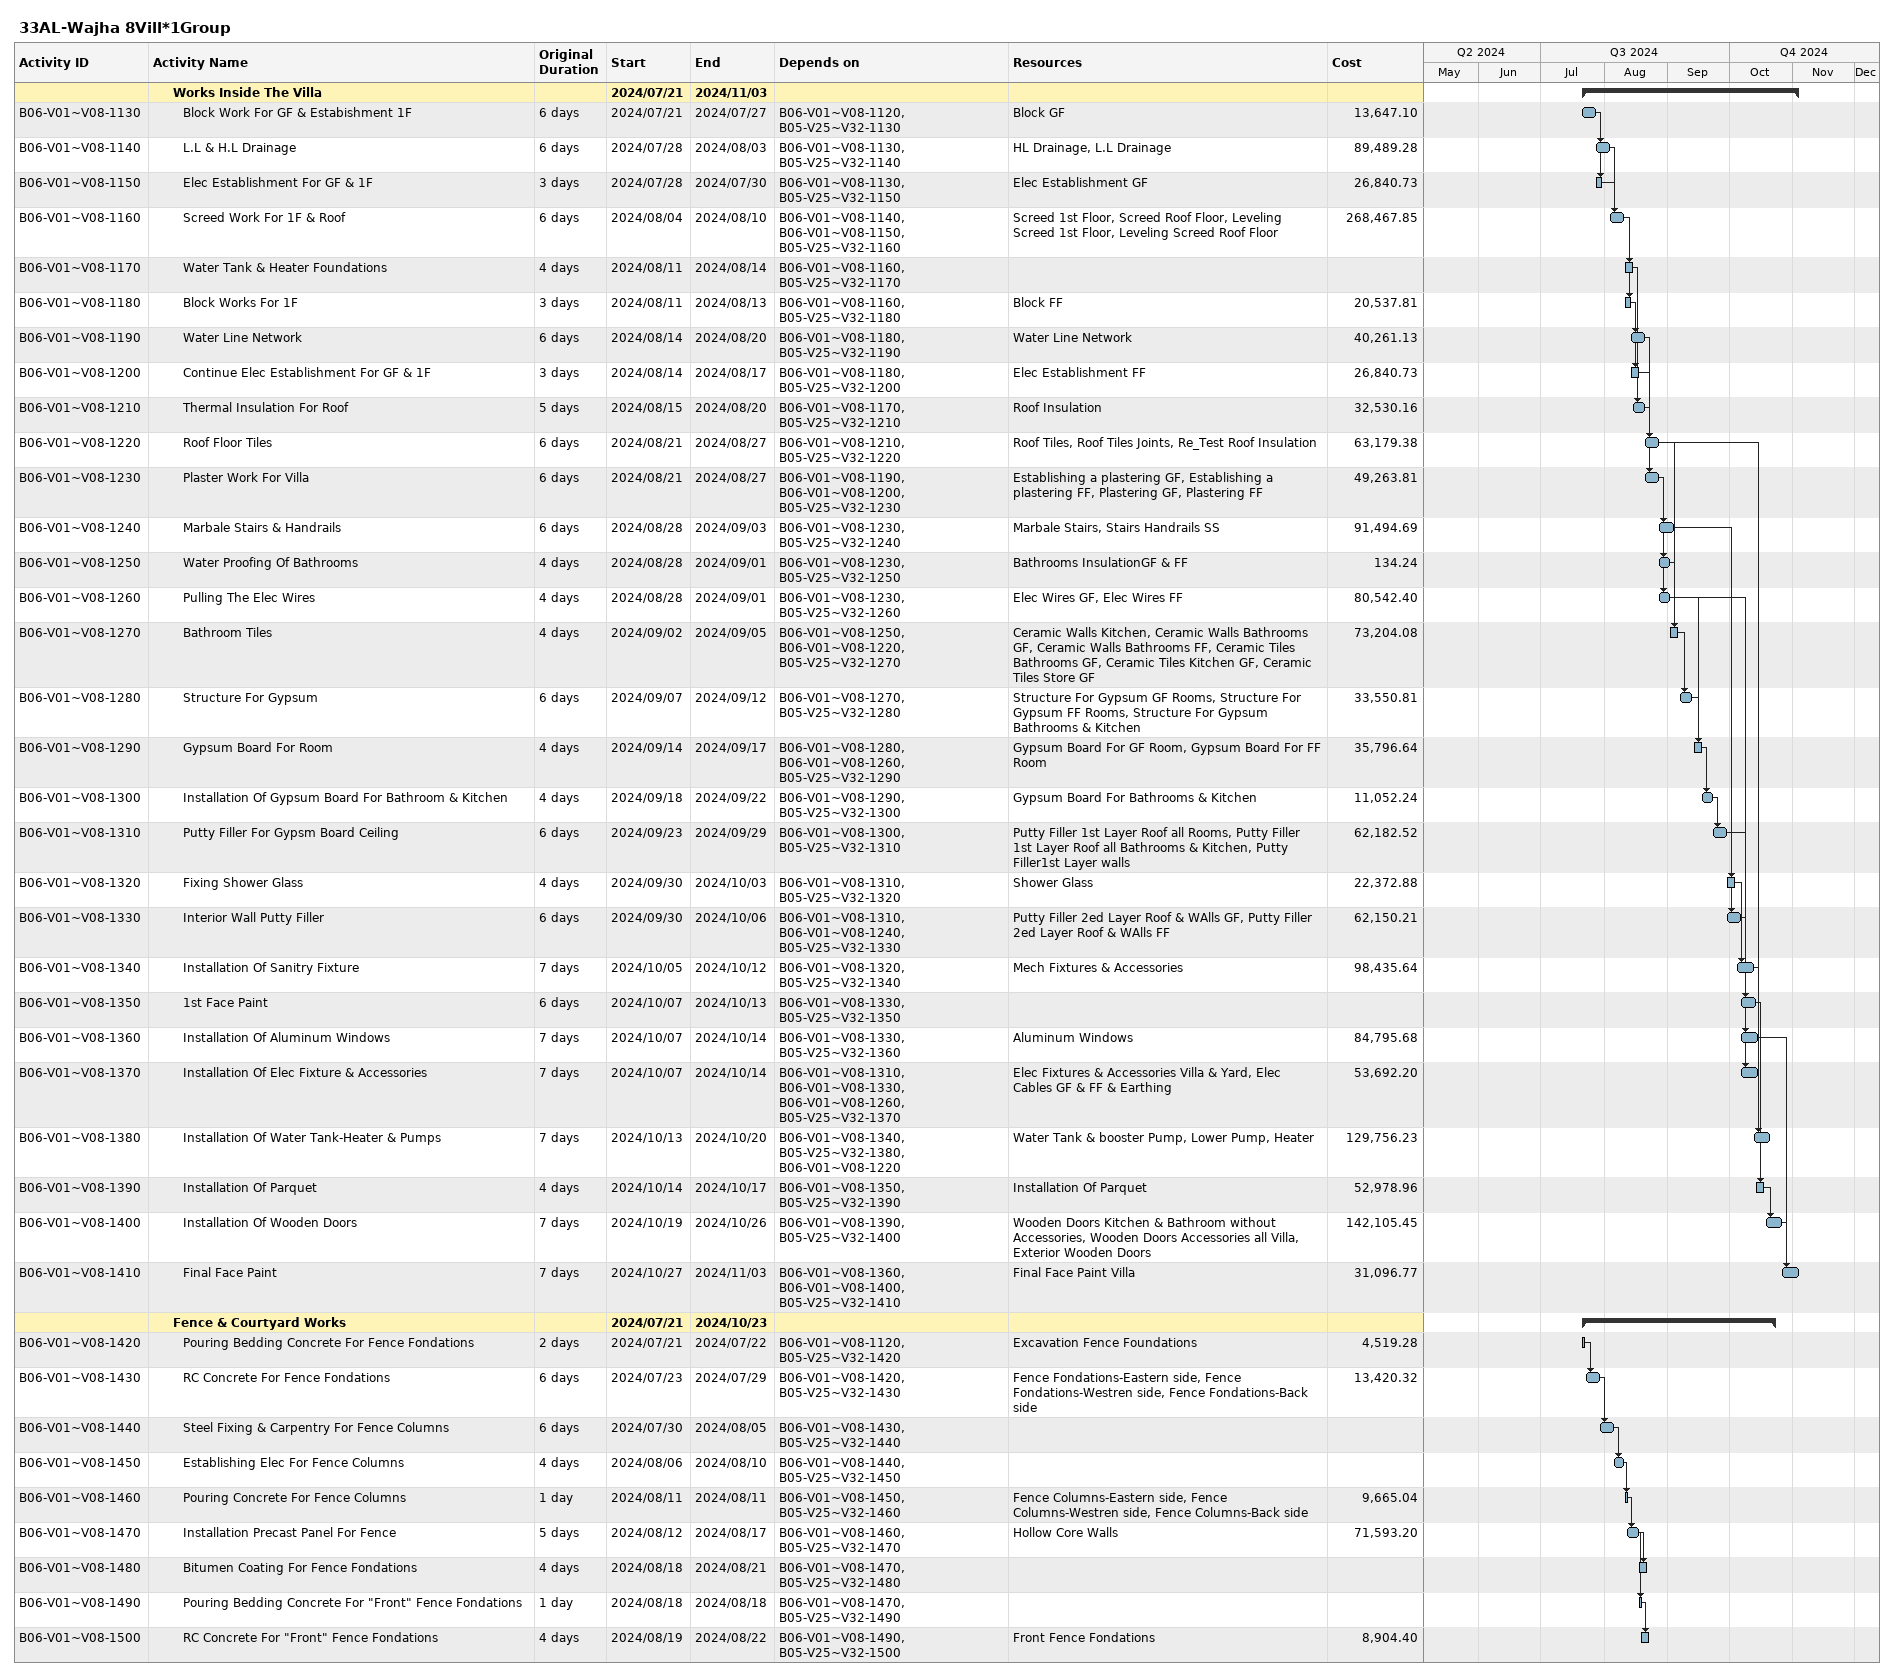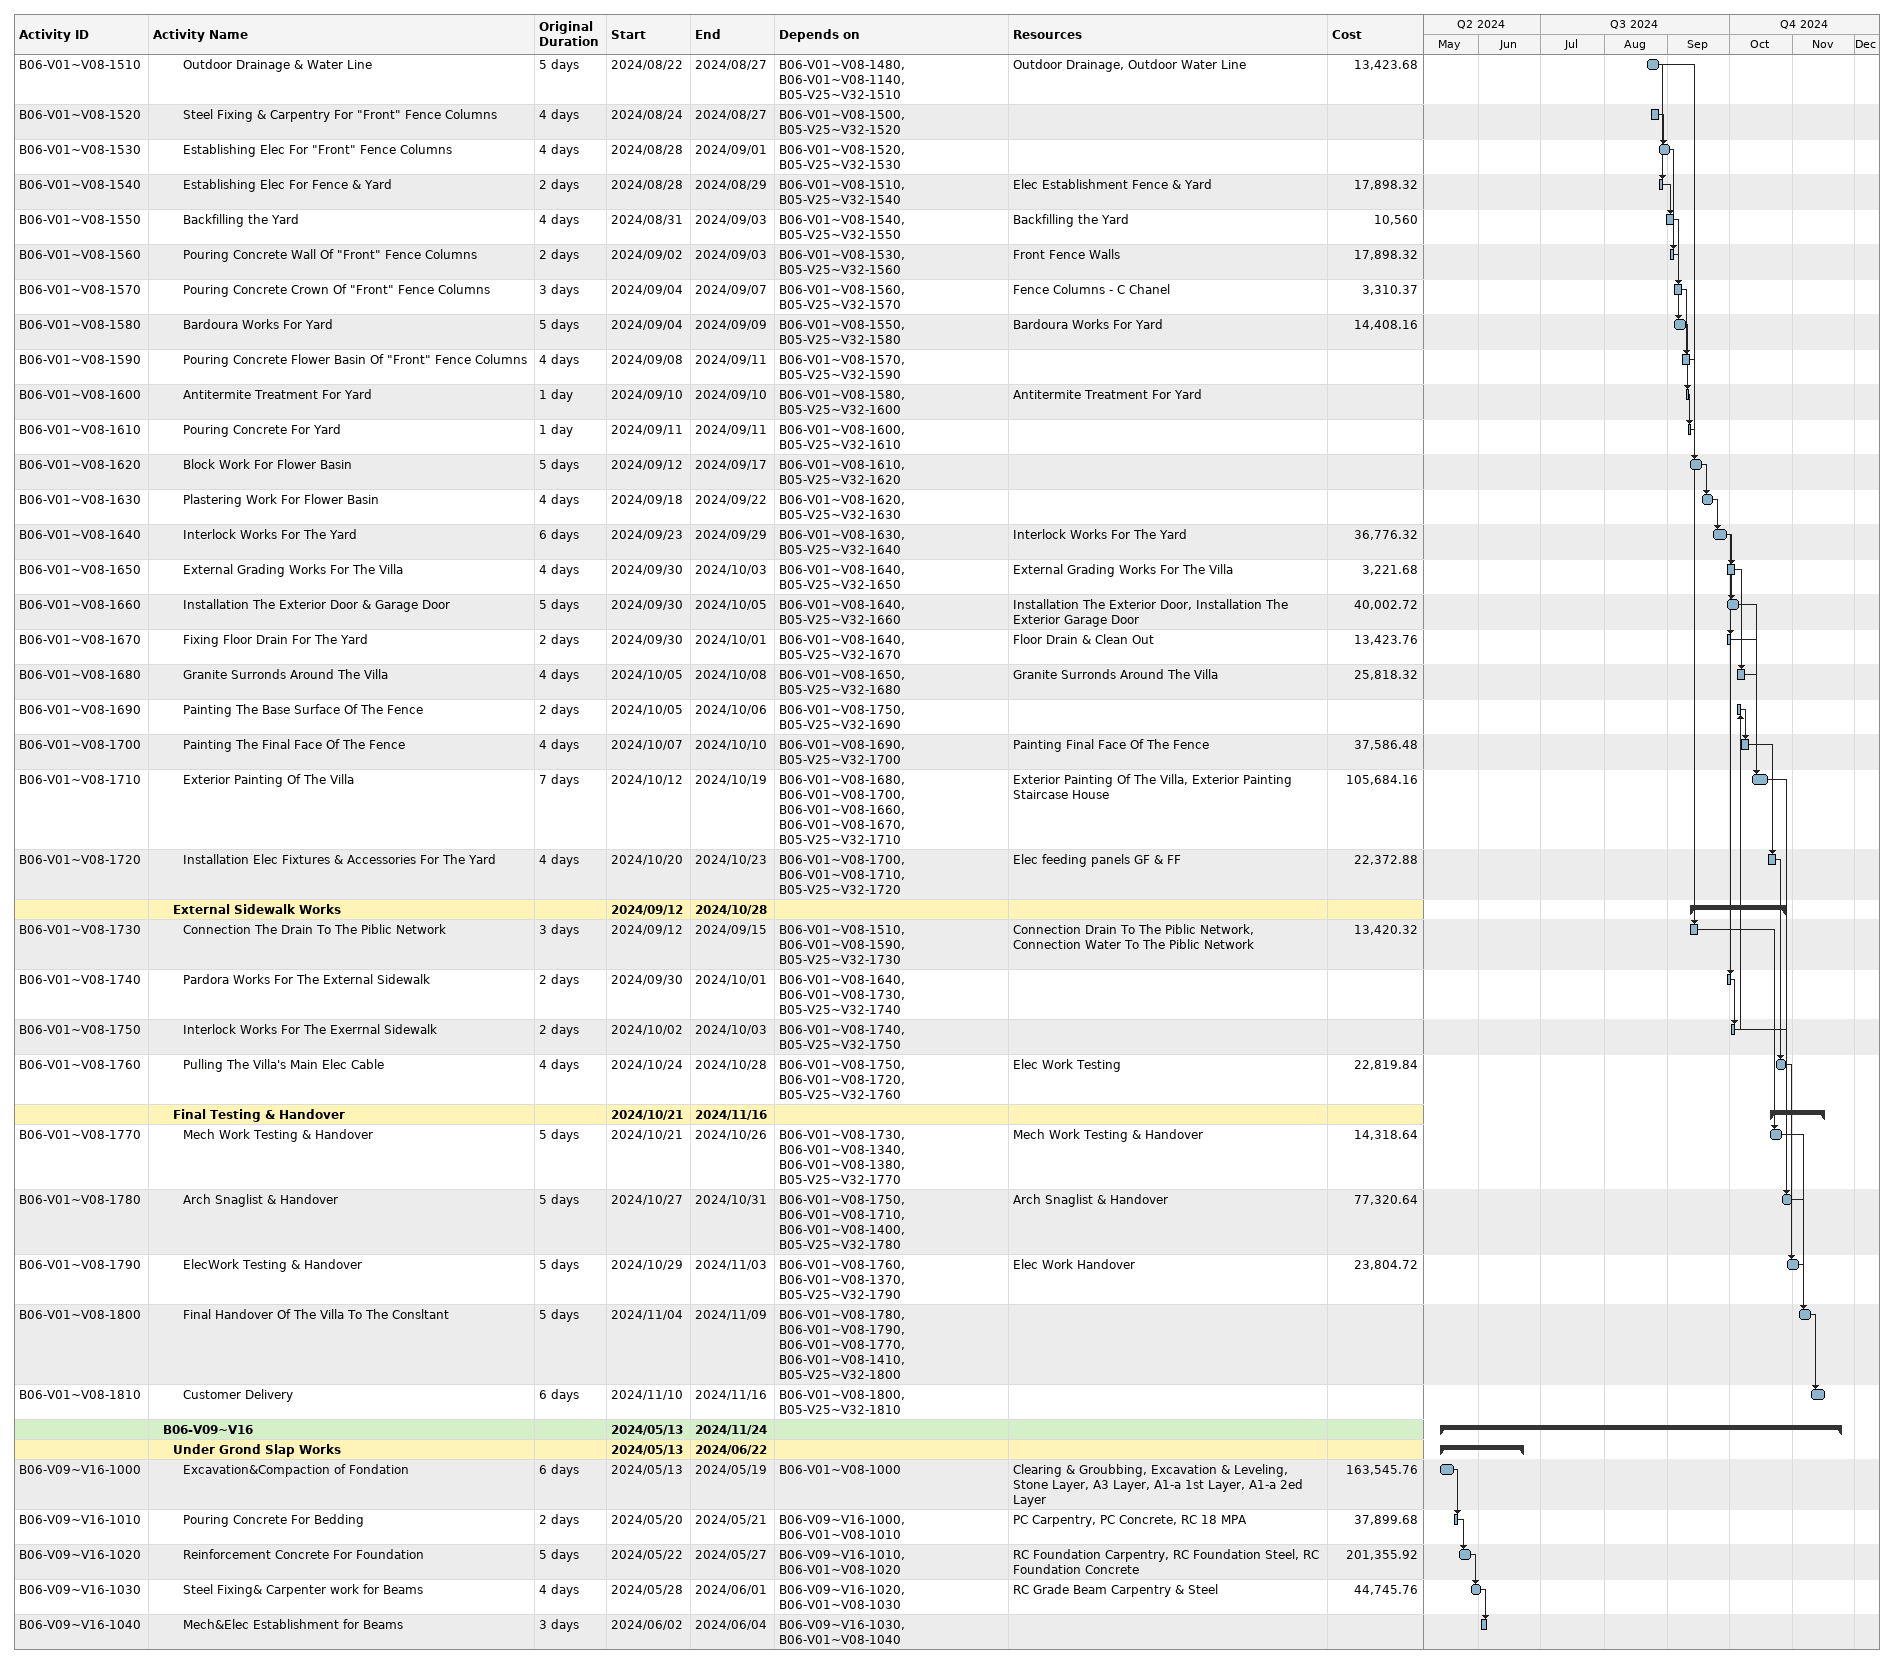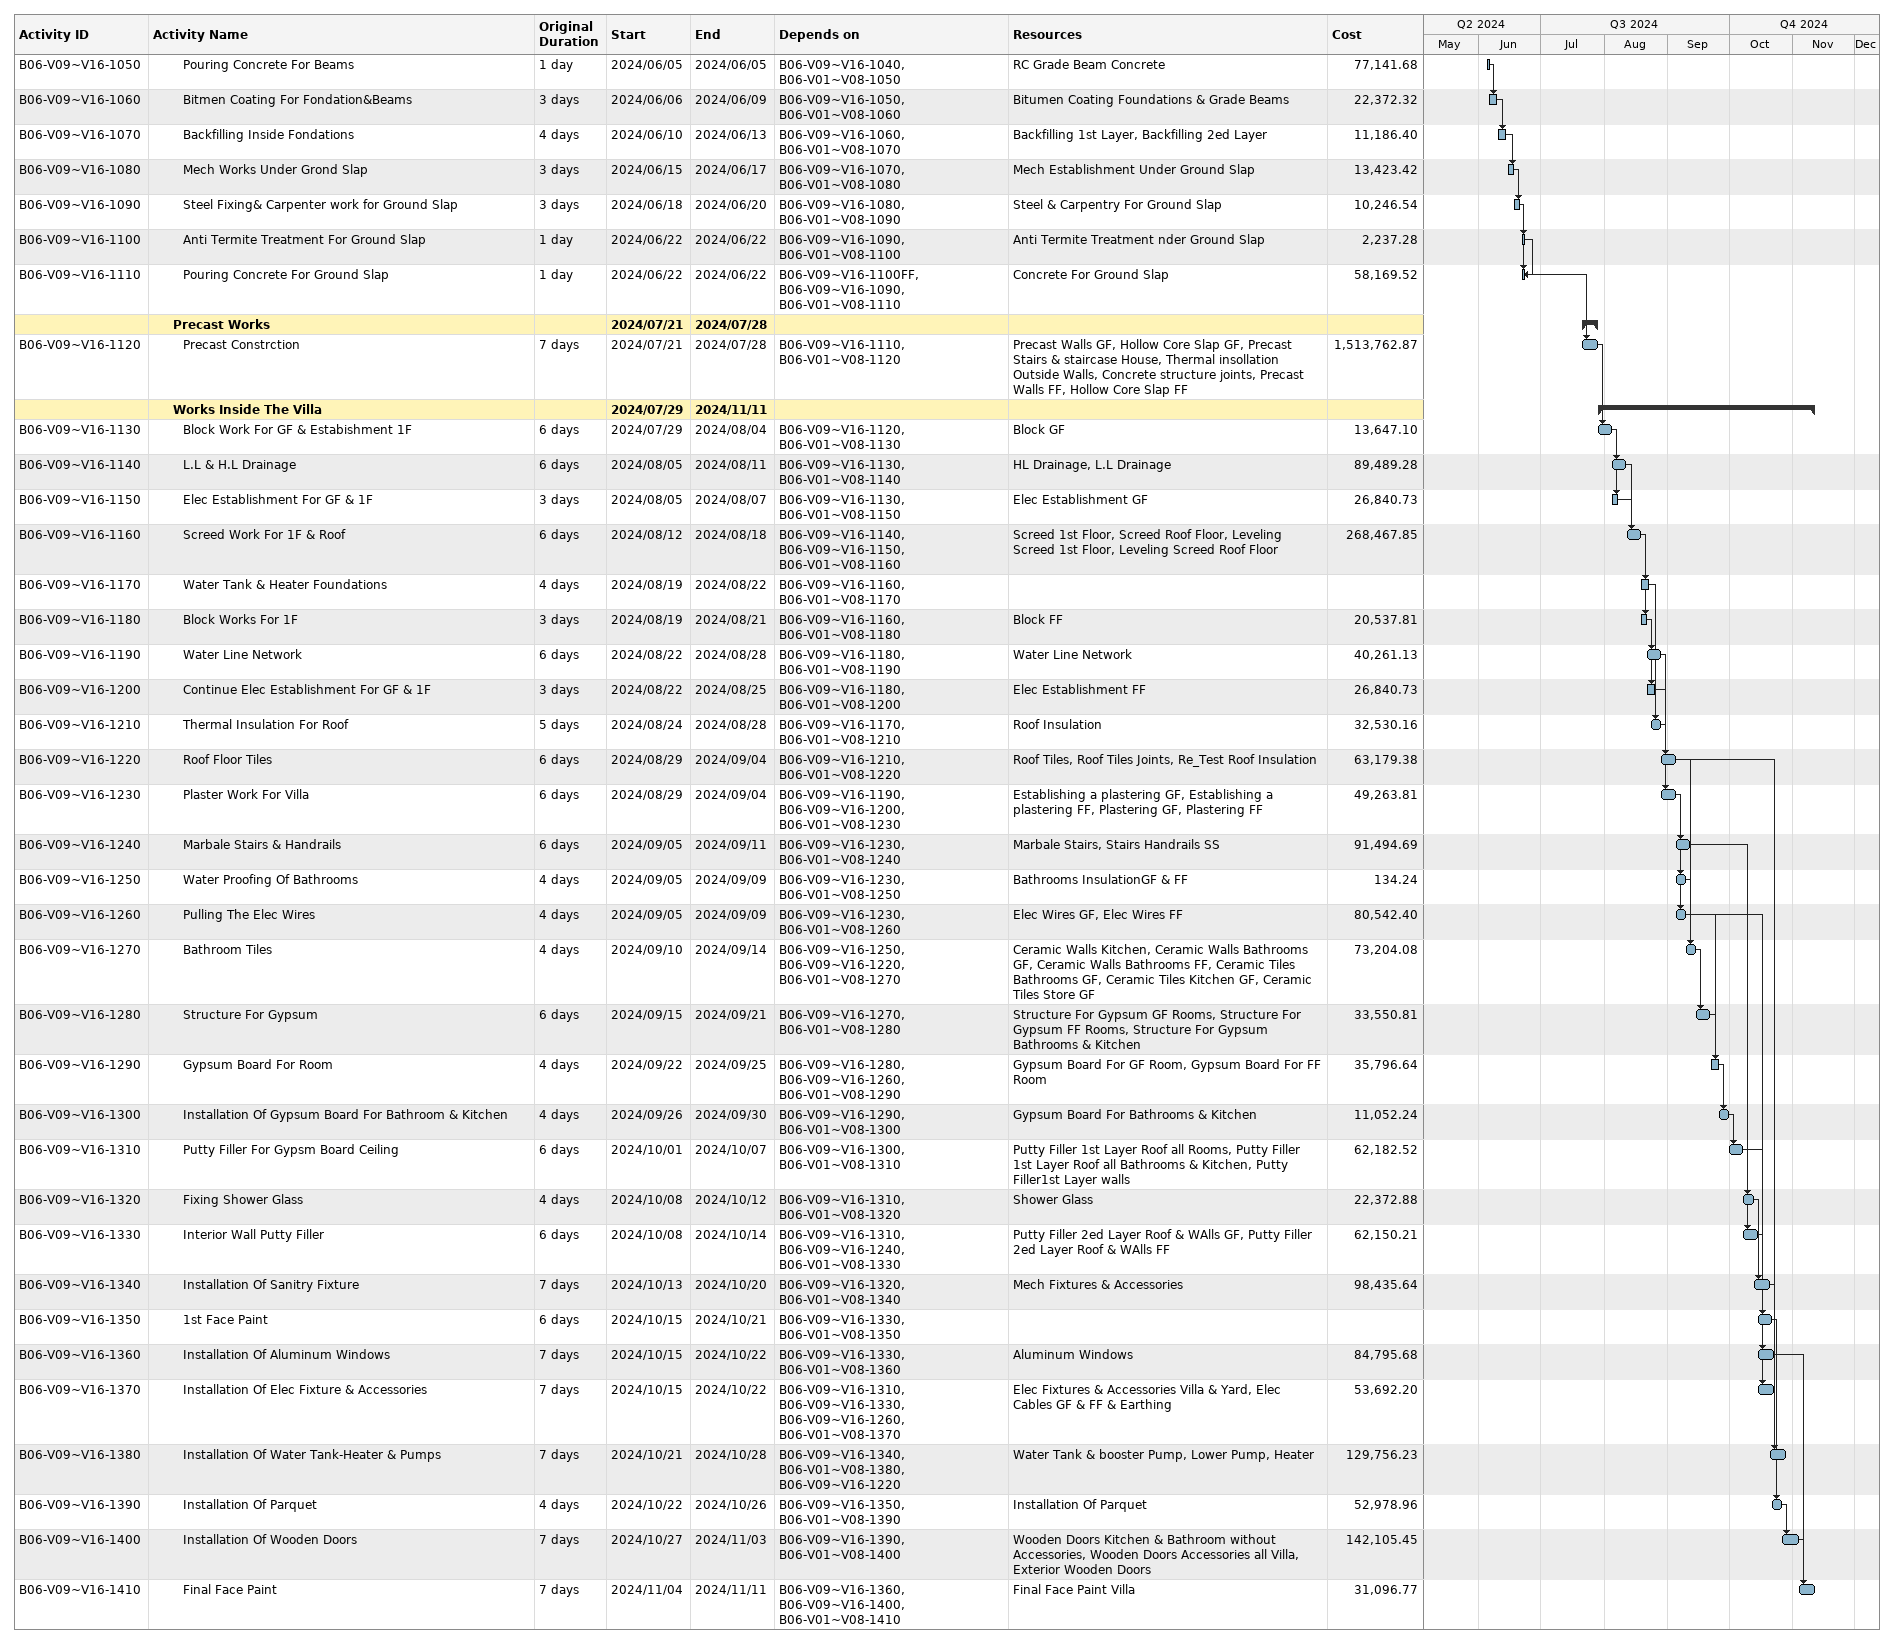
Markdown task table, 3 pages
33AL-Wajha 8Vill*1Group

| ID | Level | Task | Original duration | Start | Finish | Predecessors | Resources | Cost |
|---|---|---|---|---|---|---|---|---|
|  | 3 | **Works Inside The Villa** |  | 2024-07-21 | 2024-11-03 |  |  |  |
| B06-V01~V08-1130 | 4 | Block Work For GF & Estabishment 1F | 6d | 2024-07-21 | 2024-07-27 | B06-V01~V08-1120, B05-V25~V32-1130 | Block GF | 13647.10 |
| B06-V01~V08-1140 | 4 | L.L & H.L Drainage | 6d | 2024-07-28 | 2024-08-03 | B06-V01~V08-1130, B05-V25~V32-1140 | HL Drainage, L.L Drainage | 89489.28 |
| B06-V01~V08-1150 | 4 | Elec Establishment For GF & 1F | 3d | 2024-07-28 | 2024-07-30 | B06-V01~V08-1130, B05-V25~V32-1150 | Elec Establishment GF | 26840.73 |
| B06-V01~V08-1160 | 4 | Screed Work For 1F & Roof | 6d | 2024-08-04 | 2024-08-10 | B06-V01~V08-1140, B06-V01~V08-1150, B05-V25~V32-1160 | Screed 1st Floor, Screed Roof Floor, Leveling Screed 1st Floor, Leveling Screed Roof Floor | 268467.85 |
| B06-V01~V08-1170 | 4 | Water Tank & Heater Foundations | 4d | 2024-08-11 | 2024-08-14 | B06-V01~V08-1160, B05-V25~V32-1170 |  |  |
| B06-V01~V08-1180 | 4 | Block Works For 1F | 3d | 2024-08-11 | 2024-08-13 | B06-V01~V08-1160, B05-V25~V32-1180 | Block FF | 20537.81 |
| B06-V01~V08-1190 | 4 | Water Line Network | 6d | 2024-08-14 | 2024-08-20 | B06-V01~V08-1180, B05-V25~V32-1190 | Water Line Network | 40261.13 |
| B06-V01~V08-1200 | 4 | Continue Elec Establishment For GF & 1F | 3d | 2024-08-14 | 2024-08-17 | B06-V01~V08-1180, B05-V25~V32-1200 | Elec Establishment FF | 26840.73 |
| B06-V01~V08-1210 | 4 | Thermal Insulation For Roof | 5d | 2024-08-15 | 2024-08-20 | B06-V01~V08-1170, B05-V25~V32-1210 | Roof Insulation | 32530.16 |
| B06-V01~V08-1220 | 4 | Roof Floor Tiles | 6d | 2024-08-21 | 2024-08-27 | B06-V01~V08-1210, B05-V25~V32-1220 | Roof Tiles, Roof Tiles Joints, Re_Test Roof Insulation | 63179.38 |
| B06-V01~V08-1230 | 4 | Plaster Work For Villa | 6d | 2024-08-21 | 2024-08-27 | B06-V01~V08-1190, B06-V01~V08-1200, B05-V25~V32-1230 | Establishing a plastering GF, Establishing a plastering FF, Plastering GF, Plastering FF | 49263.81 |
| B06-V01~V08-1240 | 4 | Marbale Stairs & Handrails | 6d | 2024-08-28 | 2024-09-03 | B06-V01~V08-1230, B05-V25~V32-1240 | Marbale Stairs, Stairs Handrails SS | 91494.69 |
| B06-V01~V08-1250 | 4 | Water Proofing Of Bathrooms | 4d | 2024-08-28 | 2024-09-01 | B06-V01~V08-1230, B05-V25~V32-1250 | Bathrooms InsulationGF & FF | 134.24 |
| B06-V01~V08-1260 | 4 | Pulling The Elec Wires | 4d | 2024-08-28 | 2024-09-01 | B06-V01~V08-1230, B05-V25~V32-1260 | Elec Wires GF, Elec Wires FF | 80542.40 |
| B06-V01~V08-1270 | 4 | Bathroom Tiles | 4d | 2024-09-02 | 2024-09-05 | B06-V01~V08-1250, B06-V01~V08-1220, B05-V25~V32-1270 | Ceramic Walls Kitchen, Ceramic Walls Bathrooms GF, Ceramic Walls Bathrooms FF, Ceramic Tiles Bathrooms GF, Ceramic Tiles Kitchen GF, Ceramic Tiles Store GF | 73204.08 |
| B06-V01~V08-1280 | 4 | Structure For Gypsum | 6d | 2024-09-07 | 2024-09-12 | B06-V01~V08-1270, B05-V25~V32-1280 | Structure For Gypsum GF Rooms, Structure For Gypsum FF Rooms, Structure For Gypsum Bathrooms & Kitchen | 33550.81 |
| B06-V01~V08-1290 | 4 | Gypsum Board For Room | 4d | 2024-09-14 | 2024-09-17 | B06-V01~V08-1280, B06-V01~V08-1260, B05-V25~V32-1290 | Gypsum Board For GF Room, Gypsum Board For FF Room | 35796.64 |
| B06-V01~V08-1300 | 4 | Installation Of Gypsum Board For Bathroom & Kitchen | 4d | 2024-09-18 | 2024-09-22 | B06-V01~V08-1290, B05-V25~V32-1300 | Gypsum Board For Bathrooms & Kitchen | 11052.24 |
| B06-V01~V08-1310 | 4 | Putty Filler For Gypsm Board Ceiling | 6d | 2024-09-23 | 2024-09-29 | B06-V01~V08-1300, B05-V25~V32-1310 | Putty Filler 1st Layer Roof all Rooms, Putty Filler 1st Layer Roof all Bathrooms & Kitchen, Putty Filler1st Layer walls | 62182.52 |
| B06-V01~V08-1320 | 4 | Fixing Shower Glass | 4d | 2024-09-30 | 2024-10-03 | B06-V01~V08-1310, B05-V25~V32-1320 | Shower Glass | 22372.88 |
| B06-V01~V08-1330 | 4 | Interior Wall Putty Filler | 6d | 2024-09-30 | 2024-10-06 | B06-V01~V08-1310, B06-V01~V08-1240, B05-V25~V32-1330 | Putty Filler 2ed Layer Roof & WAlls GF, Putty Filler 2ed Layer Roof & WAlls FF | 62150.21 |
| B06-V01~V08-1340 | 4 | Installation Of Sanitry Fixture | 7d | 2024-10-05 | 2024-10-12 | B06-V01~V08-1320, B05-V25~V32-1340 | Mech Fixtures & Accessories | 98435.64 |
| B06-V01~V08-1350 | 4 | 1st Face Paint | 6d | 2024-10-07 | 2024-10-13 | B06-V01~V08-1330, B05-V25~V32-1350 |  |  |
| B06-V01~V08-1360 | 4 | Installation Of Aluminum Windows | 7d | 2024-10-07 | 2024-10-14 | B06-V01~V08-1330, B05-V25~V32-1360 | Aluminum Windows | 84795.68 |
| B06-V01~V08-1370 | 4 | Installation Of Elec Fixture & Accessories | 7d | 2024-10-07 | 2024-10-14 | B06-V01~V08-1310, B06-V01~V08-1330, B06-V01~V08-1260, B05-V25~V32-1370 | Elec Fixtures & Accessories Villa & Yard, Elec Cables GF & FF & Earthing | 53692.20 |
| B06-V01~V08-1380 | 4 | Installation Of Water Tank-Heater & Pumps | 7d | 2024-10-13 | 2024-10-20 | B06-V01~V08-1340, B05-V25~V32-1380, B06-V01~V08-1220 | Water Tank & booster Pump, Lower Pump, Heater | 129756.23 |
| B06-V01~V08-1390 | 4 | Installation Of Parquet | 4d | 2024-10-14 | 2024-10-17 | B06-V01~V08-1350, B05-V25~V32-1390 | Installation Of Parquet | 52978.96 |
| B06-V01~V08-1400 | 4 | Installation Of Wooden Doors | 7d | 2024-10-19 | 2024-10-26 | B06-V01~V08-1390, B05-V25~V32-1400 | Wooden Doors Kitchen & Bathroom without Accessories, Wooden Doors Accessories all Villa, Exterior Wooden Doors | 142105.45 |
| B06-V01~V08-1410 | 4 | Final Face Paint | 7d | 2024-10-27 | 2024-11-03 | B06-V01~V08-1360, B06-V01~V08-1400, B05-V25~V32-1410 | Final Face Paint Villa | 31096.77 |
|  | 3 | **Fence & Courtyard Works** |  | 2024-07-21 | 2024-10-23 |  |  |  |
| B06-V01~V08-1420 | 4 | Pouring Bedding Concrete For Fence Fondations | 2d | 2024-07-21 | 2024-07-22 | B06-V01~V08-1120, B05-V25~V32-1420 | Excavation Fence Foundations | 4519.28 |
| B06-V01~V08-1430 | 4 | RC Concrete For Fence Fondations | 6d | 2024-07-23 | 2024-07-29 | B06-V01~V08-1420, B05-V25~V32-1430 | Fence Fondations-Eastern side, Fence Fondations-Westren side, Fence Fondations-Back side | 13420.32 |
| B06-V01~V08-1440 | 4 | Steel Fixing & Carpentry For Fence Columns | 6d | 2024-07-30 | 2024-08-05 | B06-V01~V08-1430, B05-V25~V32-1440 |  |  |
| B06-V01~V08-1450 | 4 | Establishing Elec For Fence Columns | 4d | 2024-08-06 | 2024-08-10 | B06-V01~V08-1440, B05-V25~V32-1450 |  |  |
| B06-V01~V08-1460 | 4 | Pouring Concrete For Fence Columns | 1d | 2024-08-11 | 2024-08-11 | B06-V01~V08-1450, B05-V25~V32-1460 | Fence Columns-Eastern side, Fence Columns-Westren side, Fence Columns-Back side | 9665.04 |
| B06-V01~V08-1470 | 4 | Installation Precast Panel For Fence | 5d | 2024-08-12 | 2024-08-17 | B06-V01~V08-1460, B05-V25~V32-1470 | Hollow Core Walls | 71593.20 |
| B06-V01~V08-1480 | 4 | Bitumen Coating For Fence Fondations | 4d | 2024-08-18 | 2024-08-21 | B06-V01~V08-1470, B05-V25~V32-1480 |  |  |
| B06-V01~V08-1490 | 4 | Pouring Bedding Concrete For "Front" Fence Fondations | 1d | 2024-08-18 | 2024-08-18 | B06-V01~V08-1470, B05-V25~V32-1490 |  |  |
| B06-V01~V08-1500 | 4 | RC Concrete For "Front" Fence Fondations | 4d | 2024-08-19 | 2024-08-22 | B06-V01~V08-1490, B05-V25~V32-1500 | Front Fence Fondations | 8904.40 |
| B06-V01~V08-1510 | 4 | Outdoor Drainage & Water Line | 5d | 2024-08-22 | 2024-08-27 | B06-V01~V08-1480, B06-V01~V08-1140, B05-V25~V32-1510 | Outdoor Drainage, Outdoor Water Line | 13423.68 |
| B06-V01~V08-1520 | 4 | Steel Fixing & Carpentry For "Front" Fence Columns | 4d | 2024-08-24 | 2024-08-27 | B06-V01~V08-1500, B05-V25~V32-1520 |  |  |
| B06-V01~V08-1530 | 4 | Establishing Elec For "Front" Fence Columns | 4d | 2024-08-28 | 2024-09-01 | B06-V01~V08-1520, B05-V25~V32-1530 |  |  |
| B06-V01~V08-1540 | 4 | Establishing Elec For Fence & Yard | 2d | 2024-08-28 | 2024-08-29 | B06-V01~V08-1510, B05-V25~V32-1540 | Elec Establishment Fence & Yard | 17898.32 |
| B06-V01~V08-1550 | 4 | Backfilling the Yard | 4d | 2024-08-31 | 2024-09-03 | B06-V01~V08-1540, B05-V25~V32-1550 | Backfilling the Yard | 10560 |
| B06-V01~V08-1560 | 4 | Pouring Concrete Wall Of "Front" Fence Columns | 2d | 2024-09-02 | 2024-09-03 | B06-V01~V08-1530, B05-V25~V32-1560 | Front Fence Walls | 17898.32 |
| B06-V01~V08-1570 | 4 | Pouring Concrete Crown Of "Front" Fence Columns | 3d | 2024-09-04 | 2024-09-07 | B06-V01~V08-1560, B05-V25~V32-1570 | Fence Columns - C Chanel | 3310.37 |
| B06-V01~V08-1580 | 4 | Bardoura Works For Yard | 5d | 2024-09-04 | 2024-09-09 | B06-V01~V08-1550, B05-V25~V32-1580 | Bardoura Works For Yard | 14408.16 |
| B06-V01~V08-1590 | 4 | Pouring Concrete Flower Basin Of "Front" Fence Columns | 4d | 2024-09-08 | 2024-09-11 | B06-V01~V08-1570, B05-V25~V32-1590 |  |  |
| B06-V01~V08-1600 | 4 | Antitermite Treatment For Yard | 1d | 2024-09-10 | 2024-09-10 | B06-V01~V08-1580, B05-V25~V32-1600 | Antitermite Treatment For Yard |  |
| B06-V01~V08-1610 | 4 | Pouring Concrete For Yard | 1d | 2024-09-11 | 2024-09-11 | B06-V01~V08-1600, B05-V25~V32-1610 |  |  |
| B06-V01~V08-1620 | 4 | Block Work For Flower Basin | 5d | 2024-09-12 | 2024-09-17 | B06-V01~V08-1610, B05-V25~V32-1620 |  |  |
| B06-V01~V08-1630 | 4 | Plastering Work For Flower Basin | 4d | 2024-09-18 | 2024-09-22 | B06-V01~V08-1620, B05-V25~V32-1630 |  |  |
| B06-V01~V08-1640 | 4 | Interlock Works For The Yard | 6d | 2024-09-23 | 2024-09-29 | B06-V01~V08-1630, B05-V25~V32-1640 | Interlock Works For The Yard | 36776.32 |
| B06-V01~V08-1650 | 4 | External Grading Works For The Villa | 4d | 2024-09-30 | 2024-10-03 | B06-V01~V08-1640, B05-V25~V32-1650 | External Grading Works For The Villa | 3221.68 |
| B06-V01~V08-1660 | 4 | Installation The Exterior Door & Garage Door | 5d | 2024-09-30 | 2024-10-05 | B06-V01~V08-1640, B05-V25~V32-1660 | Installation The Exterior Door, Installation The Exterior Garage Door | 40002.72 |
| B06-V01~V08-1670 | 4 | Fixing Floor Drain For The Yard | 2d | 2024-09-30 | 2024-10-01 | B06-V01~V08-1640, B05-V25~V32-1670 | Floor Drain & Clean Out | 13423.76 |
| B06-V01~V08-1680 | 4 | Granite Surronds Around The Villa | 4d | 2024-10-05 | 2024-10-08 | B06-V01~V08-1650, B05-V25~V32-1680 | Granite Surronds Around The Villa | 25818.32 |
| B06-V01~V08-1690 | 4 | Painting The Base Surface Of The Fence | 2d | 2024-10-05 | 2024-10-06 | B06-V01~V08-1750, B05-V25~V32-1690 |  |  |
| B06-V01~V08-1700 | 4 | Painting The Final Face Of The Fence | 4d | 2024-10-07 | 2024-10-10 | B06-V01~V08-1690, B05-V25~V32-1700 | Painting Final Face Of The Fence | 37586.48 |
| B06-V01~V08-1710 | 4 | Exterior Painting Of The Villa | 7d | 2024-10-12 | 2024-10-19 | B06-V01~V08-1680, B06-V01~V08-1700, B06-V01~V08-1660, B06-V01~V08-1670, B05-V25~V32-1710 | Exterior Painting Of The Villa, Exterior Painting Staircase House | 105684.16 |
| B06-V01~V08-1720 | 4 | Installation Elec Fixtures & Accessories For The Yard | 4d | 2024-10-20 | 2024-10-23 | B06-V01~V08-1700, B06-V01~V08-1710, B05-V25~V32-1720 | Elec feeding panels GF & FF | 22372.88 |
|  | 3 | **External Sidewalk Works** |  | 2024-09-12 | 2024-10-28 |  |  |  |
| B06-V01~V08-1730 | 4 | Connection The Drain To The Piblic Network | 3d | 2024-09-12 | 2024-09-15 | B06-V01~V08-1510, B06-V01~V08-1590, B05-V25~V32-1730 | Connection Drain To The Piblic Network, Connection Water To The Piblic Network | 13420.32 |
| B06-V01~V08-1740 | 4 | Pardora Works For The External Sidewalk | 2d | 2024-09-30 | 2024-10-01 | B06-V01~V08-1640, B06-V01~V08-1730, B05-V25~V32-1740 |  |  |
| B06-V01~V08-1750 | 4 | Interlock Works For The Exerrnal Sidewalk | 2d | 2024-10-02 | 2024-10-03 | B06-V01~V08-1740, B05-V25~V32-1750 |  |  |
| B06-V01~V08-1760 | 4 | Pulling The Villa's Main Elec Cable | 4d | 2024-10-24 | 2024-10-28 | B06-V01~V08-1750, B06-V01~V08-1720, B05-V25~V32-1760 | Elec Work Testing | 22819.84 |
|  | 3 | **Final Testing & Handover** |  | 2024-10-21 | 2024-11-16 |  |  |  |
| B06-V01~V08-1770 | 4 | Mech Work Testing & Handover | 5d | 2024-10-21 | 2024-10-26 | B06-V01~V08-1730, B06-V01~V08-1340, B06-V01~V08-1380, B05-V25~V32-1770 | Mech Work Testing & Handover | 14318.64 |
| B06-V01~V08-1780 | 4 | Arch Snaglist & Handover | 5d | 2024-10-27 | 2024-10-31 | B06-V01~V08-1750, B06-V01~V08-1710, B06-V01~V08-1400, B05-V25~V32-1780 | Arch Snaglist & Handover | 77320.64 |
| B06-V01~V08-1790 | 4 | ElecWork Testing & Handover | 5d | 2024-10-29 | 2024-11-03 | B06-V01~V08-1760, B06-V01~V08-1370, B05-V25~V32-1790 | Elec Work Handover | 23804.72 |
| B06-V01~V08-1800 | 4 | Final Handover Of The Villa To The Consltant | 5d | 2024-11-04 | 2024-11-09 | B06-V01~V08-1780, B06-V01~V08-1790, B06-V01~V08-1770, B06-V01~V08-1410, B05-V25~V32-1800 |  |  |
| B06-V01~V08-1810 | 4 | Customer Delivery | 6d | 2024-11-10 | 2024-11-16 | B06-V01~V08-1800, B05-V25~V32-1810 |  |  |
|  | 2 | **B06-V09~V16** |  | 2024-05-13 | 2024-11-24 |  |  |  |
|  | 3 | **Under Grond Slap Works** |  | 2024-05-13 | 2024-06-22 |  |  |  |
| B06-V09~V16-1000 | 4 | Excavation&Compaction of Fondation | 6d | 2024-05-13 | 2024-05-19 | B06-V01~V08-1000 | Clearing & Groubbing, Excavation & Leveling, Stone Layer, A3 Layer, A1-a 1st Layer, A1-a 2ed Layer | 163545.76 |
| B06-V09~V16-1010 | 4 | Pouring Concrete For Bedding | 2d | 2024-05-20 | 2024-05-21 | B06-V09~V16-1000, B06-V01~V08-1010 | PC Carpentry, PC Concrete, RC 18 MPA | 37899.68 |
| B06-V09~V16-1020 | 4 | Reinforcement Concrete For Foundation | 5d | 2024-05-22 | 2024-05-27 | B06-V09~V16-1010, B06-V01~V08-1020 | RC Foundation Carpentry, RC Foundation Steel, RC Foundation Concrete | 201355.92 |
| B06-V09~V16-1030 | 4 | Steel Fixing& Carpenter work for Beams | 4d | 2024-05-28 | 2024-06-01 | B06-V09~V16-1020, B06-V01~V08-1030 | RC Grade Beam Carpentry & Steel | 44745.76 |
| B06-V09~V16-1040 | 4 | Mech&Elec Establishment for Beams | 3d | 2024-06-02 | 2024-06-04 | B06-V09~V16-1030, B06-V01~V08-1040 |  |  |
| B06-V09~V16-1050 | 4 | Pouring Concrete For Beams | 1d | 2024-06-05 | 2024-06-05 | B06-V09~V16-1040, B06-V01~V08-1050 | RC Grade Beam Concrete | 77141.68 |
| B06-V09~V16-1060 | 4 | Bitmen Coating For Fondation&Beams | 3d | 2024-06-06 | 2024-06-09 | B06-V09~V16-1050, B06-V01~V08-1060 | Bitumen Coating Foundations & Grade Beams | 22372.32 |
| B06-V09~V16-1070 | 4 | Backfilling Inside Fondations | 4d | 2024-06-10 | 2024-06-13 | B06-V09~V16-1060, B06-V01~V08-1070 | Backfilling 1st Layer, Backfilling 2ed Layer | 11186.40 |
| B06-V09~V16-1080 | 4 | Mech Works Under Grond Slap | 3d | 2024-06-15 | 2024-06-17 | B06-V09~V16-1070, B06-V01~V08-1080 | Mech Establishment Under Ground Slap | 13423.42 |
| B06-V09~V16-1090 | 4 | Steel Fixing& Carpenter work for Ground Slap | 3d | 2024-06-18 | 2024-06-20 | B06-V09~V16-1080, B06-V01~V08-1090 | Steel & Carpentry For Ground Slap | 10246.54 |
| B06-V09~V16-1100 | 4 | Anti Termite Treatment For Ground Slap | 1d | 2024-06-22 | 2024-06-22 | B06-V09~V16-1090, B06-V01~V08-1100 | Anti Termite Treatment nder Ground Slap | 2237.28 |
| B06-V09~V16-1110 | 4 | Pouring Concrete For Ground Slap | 1d | 2024-06-22 | 2024-06-22 | B06-V09~V16-1100FF, B06-V09~V16-1090, B06-V01~V08-1110 | Concrete For Ground Slap | 58169.52 |
|  | 3 | **Precast Works** |  | 2024-07-21 | 2024-07-28 |  |  |  |
| B06-V09~V16-1120 | 4 | Precast Constrction | 7d | 2024-07-21 | 2024-07-28 | B06-V09~V16-1110, B06-V01~V08-1120 | Precast Walls GF, Hollow Core Slap GF, Precast Stairs & staircase House, Thermal insollation Outside Walls, Concrete structure joints, Precast Walls FF, Hollow Core Slap FF | 1513762.87 |
|  | 3 | **Works Inside The Villa** |  | 2024-07-29 | 2024-11-11 |  |  |  |
| B06-V09~V16-1130 | 4 | Block Work For GF & Estabishment 1F | 6d | 2024-07-29 | 2024-08-04 | B06-V09~V16-1120, B06-V01~V08-1130 | Block GF | 13647.10 |
| B06-V09~V16-1140 | 4 | L.L & H.L Drainage | 6d | 2024-08-05 | 2024-08-11 | B06-V09~V16-1130, B06-V01~V08-1140 | HL Drainage, L.L Drainage | 89489.28 |
| B06-V09~V16-1150 | 4 | Elec Establishment For GF & 1F | 3d | 2024-08-05 | 2024-08-07 | B06-V09~V16-1130, B06-V01~V08-1150 | Elec Establishment GF | 26840.73 |
| B06-V09~V16-1160 | 4 | Screed Work For 1F & Roof | 6d | 2024-08-12 | 2024-08-18 | B06-V09~V16-1140, B06-V09~V16-1150, B06-V01~V08-1160 | Screed 1st Floor, Screed Roof Floor, Leveling Screed 1st Floor, Leveling Screed Roof Floor | 268467.85 |
| B06-V09~V16-1170 | 4 | Water Tank & Heater Foundations | 4d | 2024-08-19 | 2024-08-22 | B06-V09~V16-1160, B06-V01~V08-1170 |  |  |
| B06-V09~V16-1180 | 4 | Block Works For 1F | 3d | 2024-08-19 | 2024-08-21 | B06-V09~V16-1160, B06-V01~V08-1180 | Block FF | 20537.81 |
| B06-V09~V16-1190 | 4 | Water Line Network | 6d | 2024-08-22 | 2024-08-28 | B06-V09~V16-1180, B06-V01~V08-1190 | Water Line Network | 40261.13 |
| B06-V09~V16-1200 | 4 | Continue Elec Establishment For GF & 1F | 3d | 2024-08-22 | 2024-08-25 | B06-V09~V16-1180, B06-V01~V08-1200 | Elec Establishment FF | 26840.73 |
| B06-V09~V16-1210 | 4 | Thermal Insulation For Roof | 5d | 2024-08-24 | 2024-08-28 | B06-V09~V16-1170, B06-V01~V08-1210 | Roof Insulation | 32530.16 |
| B06-V09~V16-1220 | 4 | Roof Floor Tiles | 6d | 2024-08-29 | 2024-09-04 | B06-V09~V16-1210, B06-V01~V08-1220 | Roof Tiles, Roof Tiles Joints, Re_Test Roof Insulation | 63179.38 |
| B06-V09~V16-1230 | 4 | Plaster Work For Villa | 6d | 2024-08-29 | 2024-09-04 | B06-V09~V16-1190, B06-V09~V16-1200, B06-V01~V08-1230 | Establishing a plastering GF, Establishing a plastering FF, Plastering GF, Plastering FF | 49263.81 |
| B06-V09~V16-1240 | 4 | Marbale Stairs & Handrails | 6d | 2024-09-05 | 2024-09-11 | B06-V09~V16-1230, B06-V01~V08-1240 | Marbale Stairs, Stairs Handrails SS | 91494.69 |
| B06-V09~V16-1250 | 4 | Water Proofing Of Bathrooms | 4d | 2024-09-05 | 2024-09-09 | B06-V09~V16-1230, B06-V01~V08-1250 | Bathrooms InsulationGF & FF | 134.24 |
| B06-V09~V16-1260 | 4 | Pulling The Elec Wires | 4d | 2024-09-05 | 2024-09-09 | B06-V09~V16-1230, B06-V01~V08-1260 | Elec Wires GF, Elec Wires FF | 80542.40 |
| B06-V09~V16-1270 | 4 | Bathroom Tiles | 4d | 2024-09-10 | 2024-09-14 | B06-V09~V16-1250, B06-V09~V16-1220, B06-V01~V08-1270 | Ceramic Walls Kitchen, Ceramic Walls Bathrooms GF, Ceramic Walls Bathrooms FF, Ceramic Tiles Bathrooms GF, Ceramic Tiles Kitchen GF, Ceramic Tiles Store GF | 73204.08 |
| B06-V09~V16-1280 | 4 | Structure For Gypsum | 6d | 2024-09-15 | 2024-09-21 | B06-V09~V16-1270, B06-V01~V08-1280 | Structure For Gypsum GF Rooms, Structure For Gypsum FF Rooms, Structure For Gypsum Bathrooms & Kitchen | 33550.81 |
| B06-V09~V16-1290 | 4 | Gypsum Board For Room | 4d | 2024-09-22 | 2024-09-25 | B06-V09~V16-1280, B06-V09~V16-1260, B06-V01~V08-1290 | Gypsum Board For GF Room, Gypsum Board For FF Room | 35796.64 |
| B06-V09~V16-1300 | 4 | Installation Of Gypsum Board For Bathroom & Kitchen | 4d | 2024-09-26 | 2024-09-30 | B06-V09~V16-1290, B06-V01~V08-1300 | Gypsum Board For Bathrooms & Kitchen | 11052.24 |
| B06-V09~V16-1310 | 4 | Putty Filler For Gypsm Board Ceiling | 6d | 2024-10-01 | 2024-10-07 | B06-V09~V16-1300, B06-V01~V08-1310 | Putty Filler 1st Layer Roof all Rooms, Putty Filler 1st Layer Roof all Bathrooms & Kitchen, Putty Filler1st Layer walls | 62182.52 |
| B06-V09~V16-1320 | 4 | Fixing Shower Glass | 4d | 2024-10-08 | 2024-10-12 | B06-V09~V16-1310, B06-V01~V08-1320 | Shower Glass | 22372.88 |
| B06-V09~V16-1330 | 4 | Interior Wall Putty Filler | 6d | 2024-10-08 | 2024-10-14 | B06-V09~V16-1310, B06-V09~V16-1240, B06-V01~V08-1330 | Putty Filler 2ed Layer Roof & WAlls GF, Putty Filler 2ed Layer Roof & WAlls FF | 62150.21 |
| B06-V09~V16-1340 | 4 | Installation Of Sanitry Fixture | 7d | 2024-10-13 | 2024-10-20 | B06-V09~V16-1320, B06-V01~V08-1340 | Mech Fixtures & Accessories | 98435.64 |
| B06-V09~V16-1350 | 4 | 1st Face Paint | 6d | 2024-10-15 | 2024-10-21 | B06-V09~V16-1330, B06-V01~V08-1350 |  |  |
| B06-V09~V16-1360 | 4 | Installation Of Aluminum Windows | 7d | 2024-10-15 | 2024-10-22 | B06-V09~V16-1330, B06-V01~V08-1360 | Aluminum Windows | 84795.68 |
| B06-V09~V16-1370 | 4 | Installation Of Elec Fixture & Accessories | 7d | 2024-10-15 | 2024-10-22 | B06-V09~V16-1310, B06-V09~V16-1330, B06-V09~V16-1260, B06-V01~V08-1370 | Elec Fixtures & Accessories Villa & Yard, Elec Cables GF & FF & Earthing | 53692.20 |
| B06-V09~V16-1380 | 4 | Installation Of Water Tank-Heater & Pumps | 7d | 2024-10-21 | 2024-10-28 | B06-V09~V16-1340, B06-V01~V08-1380, B06-V09~V16-1220 | Water Tank & booster Pump, Lower Pump, Heater | 129756.23 |
| B06-V09~V16-1390 | 4 | Installation Of Parquet | 4d | 2024-10-22 | 2024-10-26 | B06-V09~V16-1350, B06-V01~V08-1390 | Installation Of Parquet | 52978.96 |
| B06-V09~V16-1400 | 4 | Installation Of Wooden Doors | 7d | 2024-10-27 | 2024-11-03 | B06-V09~V16-1390, B06-V01~V08-1400 | Wooden Doors Kitchen & Bathroom without Accessories, Wooden Doors Accessories all Villa, Exterior Wooden Doors | 142105.45 |
| B06-V09~V16-1410 | 4 | Final Face Paint | 7d | 2024-11-04 | 2024-11-11 | B06-V09~V16-1360, B06-V09~V16-1400, B06-V01~V08-1410 | Final Face Paint Villa | 31096.77 |
